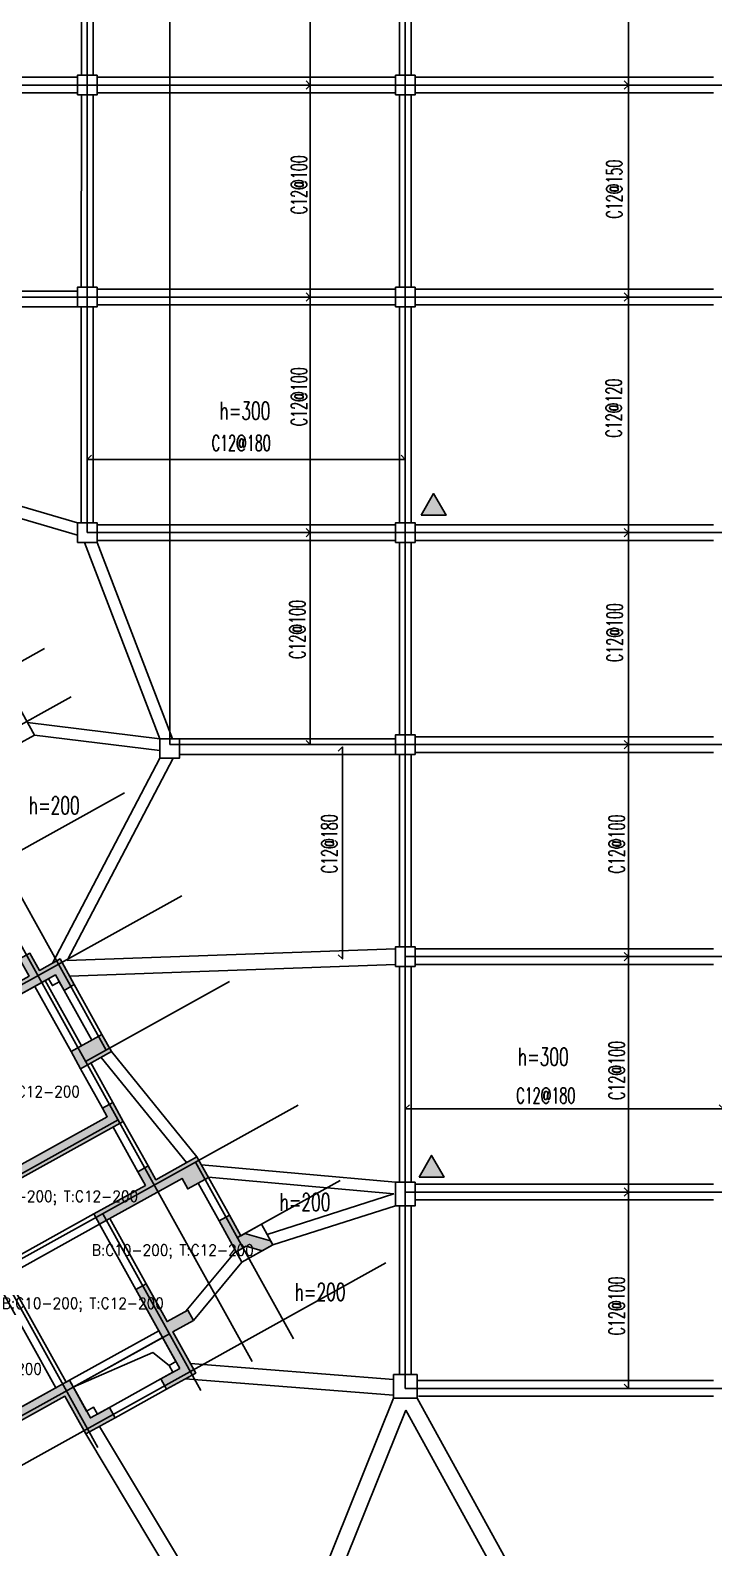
# Model space of a CAD drawing. Header units: millimetres. Extents: x 129427 to 386235, y 419441 to 703525.
# Drawn here: x 217199 to 234596, y 534937 to 573588 of the extents above; entities that cross this region are included whole.
import ezdxf
from ezdxf.enums import TextEntityAlignment as Align

# ---------------------------------------------------------------- set-up
doc = ezdxf.new("R2010")
doc.units = ezdxf.units.MM
doc.header["$LTSCALE"] = 100
for name, color, linetype in [('B-dote', 253, 'Continuous'), ('B-开洞', 7, 'Continuous'), ('B-板厚', 2, 'Continuous'), ('B-正筋文字', 7, 'Continuous'), ('B-正筋钢筋', 6, 'Continuous'), ('B-沉降观测点', 5, 'Continuous'), ('COLU', 7, 'Continuous'), ('colu-1层', 6, 'Continuous'), ('colu-主楼', 7, 'Continuous'), ('h填实-1层', 254, 'Continuous'), ('h斜线-1层', 7, 'Continuous'), ('h斜线-柱', 7, 'Continuous'), ('wall-主楼', 2, 'Continuous'), ('梁', 4, 'Continuous'), ('梁虚线', 4, 'Continuous')]:
    doc.layers.add(name, color=color, linetype=linetype)
doc.layers.add('floor2', color=1, linetype='Continuous', lineweight=0)
doc.styles.get("Standard").update_dxf_attribs({"font": 'standard'})

# ---------------------------------------------------------------- blocks, each defined once
blk = doc.blocks.new('A$C7FDE0673')
at = {"layer": 'B-沉降观测点'}
blk.add_hatch(color=256, dxfattribs=at).paths.add_polyline_path([(318, 551), (0, 0), (636, 0)], flags=0)
blk.add_lwpolyline([(0, 0), (318, 551), (636, 0)], close=True, dxfattribs=at)

msp = doc.modelspace()

# ---------------------------------------------------------------- hatches: boundary and pattern name
at = {"layer": 'h填实-1层'}
for points in [[(218318.9, 549279.4), (218056.6, 549133.8), (217838.2, 549527.2), (214778.2, 547827.9), (214632.5, 548090.1), (217167.8, 549498.1), (216925.1, 549935.2), (217187.3, 550080.8), (217430.1, 549643.7), (217954.8, 549935.1)], [(219265.6, 547574.7), (219022.9, 548011.8), (218236.1, 547574.8), (218478.8, 547137.7)], [(216448.3, 544408.7), (219158.4, 545913.7), (219037, 546132.3), (219299.3, 546277.9), (219566.3, 545797.1), (216593.9, 544146.4)], [(220129.4, 544165.2), (218818, 543437), (218963.7, 543174.7), (221061.9, 544339.9), (221207.5, 544077.7), (221732, 544369), (221440.7, 544893.5), (220391.7, 544310.9), (220197.5, 544660.6), (219935.2, 544514.9)], [(222003.8, 543261.6), (222440.8, 542474.8), (222694.4, 542615.7), (223102.4, 542499.1), (223373.2, 542649.5), (223317.7, 542749.5), (222657.4, 542938.3), (222557.4, 542882.8), (222266.1, 543407.3)], [(221002.8, 539502.9), (219886.1, 541513.7), (220148.4, 541659.3), (220682.4, 540697.8), (221206.9, 540989.1), (221352.6, 540726.9), (220828, 540435.6), (221410.7, 539386.3), (220667.6, 538973.6), (220522, 539235.9)], [(219356.3, 538245.4), (218613.2, 537832.7), (218079.1, 538794.4), (214407.3, 536755.3), (213946.1, 537585.8), (214208.4, 537731.4), (214523.9, 537163.2), (218195.7, 539202.3), (218729.8, 538240.6), (219210.6, 538507.7)]]:
    msp.add_hatch(color=256, dxfattribs=at).paths.add_polyline_path(points, flags=0)
at = {"layer": 'h斜线-1层'}
h = msp.add_hatch(dxfattribs=at)
h.set_pattern_fill('ANSI31', color=256, scale=40, angle=-60.95463, style=0)
h.set_pattern_definition([])
h.paths.add_polyline_path([(217304.8, 555636.6), (216673.6, 556773.1), (216586.2, 556724.5), (217071.7, 555850.3), (214711.3, 554539.4), (214954, 554102.3), (215041.5, 554150.9), (214847.3, 554500.6), (216770.6, 555568.7), (216867.7, 555393.8)], flags=0)
h = msp.add_hatch(dxfattribs=at)
h.set_pattern_fill('ANSI31', color=256, scale=40, angle=-60.95463, style=0)
h.set_pattern_definition([])
h.paths.add_polyline_path([(217935.3, 549352.3), (217838.2, 549527.2), (217663.2, 549430), (217760.3, 549255.2)], flags=0)
h = msp.add_hatch(dxfattribs=at)
h.set_pattern_fill('ANSI31', color=256, scale=40, angle=-60.95463, style=0)
h.set_pattern_definition([])
h.paths.add_polyline_path([(223317.7, 542749.5), (223081.9, 543174.1), (222657.4, 542938.3)], flags=0)
h = msp.add_hatch(dxfattribs=at)
h.set_pattern_fill('ANSI31', color=256, scale=40, angle=-60.95463, style=0)
h.set_pattern_definition([])
h.paths.add_polyline_path([(223102.4, 542499.1), (222694.4, 542615.7), (222440.8, 542474.8), (222586.4, 542212.6)], flags=0)
h = msp.add_hatch(dxfattribs=at)
h.set_pattern_fill('ANSI31', color=256, scale=40, angle=-60.95463, style=0)
h.set_pattern_definition([])
h.paths.add_polyline_path([(218904.6, 538337.7), (218807.5, 538512.6), (218632.7, 538415.5), (218729.8, 538240.6)], flags=0)
h.paths.add_polyline_path([(221002.8, 539502.9), (220905.7, 539677.8), (220730.8, 539580.7), (220827.9, 539405.8)], flags=0)
h.paths.add_polyline_path([(220667.6, 538973.6), (220522, 539235.9), (219210.6, 538507.7), (219356.3, 538245.4)], flags=0)
at = {"layer": 'h斜线-柱'}
h = msp.add_hatch(dxfattribs=at)
h.set_pattern_fill('ANSI31', color=256, scale=40, style=0)
h.set_pattern_definition([])
h.paths.add_polyline_path([(218396.5, 571944.7), (218896.5, 571944.7), (218896.5, 572444.7), (218396.5, 572444.7)], flags=0)
h = msp.add_hatch(dxfattribs=at)
h.set_pattern_fill('ANSI31', color=256, scale=40, style=0)
h.set_pattern_definition([])
h.paths.add_polyline_path([(226496.5, 571944.7), (226996.5, 571944.7), (226996.5, 572444.7), (226496.5, 572444.7)], flags=0)
h = msp.add_hatch(dxfattribs=at)
h.set_pattern_fill('ANSI31', color=256, scale=40, style=0)
h.set_pattern_definition([])
h.paths.add_polyline_path([(218396.5, 566544.7), (218896.5, 566544.7), (218896.5, 567044.7), (218396.5, 567044.7)], flags=0)
h = msp.add_hatch(dxfattribs=at)
h.set_pattern_fill('ANSI31', color=256, scale=40, style=0)
h.set_pattern_definition([])
h.paths.add_polyline_path([(226496.5, 566544.7), (226996.5, 566544.7), (226996.5, 567044.7), (226496.5, 567044.7)], flags=0)
h = msp.add_hatch(dxfattribs=at)
h.set_pattern_fill('ANSI31', color=256, scale=40, style=0)
h.set_pattern_definition([])
h.paths.add_polyline_path([(218396.5, 560544.7), (218896.5, 560544.7), (218896.5, 561044.7), (218396.5, 561044.7)], flags=0)
h = msp.add_hatch(dxfattribs=at)
h.set_pattern_fill('ANSI31', color=256, scale=40, style=0)
h.set_pattern_definition([])
h.paths.add_polyline_path([(226496.5, 560544.7), (226996.5, 560544.7), (226996.5, 561044.7), (226496.5, 561044.7)], flags=0)
h = msp.add_hatch(dxfattribs=at)
h.set_pattern_fill('ANSI31', color=256, scale=40, style=0)
h.set_pattern_definition([])
h.paths.add_polyline_path([(220496.5, 555044.7), (220996.5, 555044.7), (220996.5, 555544.7), (220496.5, 555544.7)], flags=0)
h = msp.add_hatch(dxfattribs=at)
h.set_pattern_fill('ANSI31', color=256, scale=40, style=0)
h.set_pattern_definition([])
h.paths.add_polyline_path([(226496.5, 555144.7), (226996.5, 555144.7), (226996.5, 555644.7), (226496.5, 555644.7)], flags=0)
h = msp.add_hatch(dxfattribs=at)
h.set_pattern_fill('ANSI31', color=256, scale=40, style=0)
h.set_pattern_definition([])
h.paths.add_polyline_path([(226496.5, 549744.7), (226996.5, 549744.7), (226996.5, 550244.7), (226496.5, 550244.7)], flags=0)
h = msp.add_hatch(dxfattribs=at)
h.set_pattern_fill('ANSI31', color=256, scale=40, style=0)
h.set_pattern_definition([])
h.paths.add_polyline_path([(226496.5, 543644.7), (226996.5, 543644.7), (226996.5, 544244.7), (226496.5, 544244.7)], flags=0)
h = msp.add_hatch(dxfattribs=at)
h.set_pattern_fill('ANSI31', color=256, scale=40, style=0)
h.set_pattern_definition([])
h.paths.add_polyline_path([(226446.5, 538744.7), (227046.5, 538744.7), (227046.5, 539344.7), (226446.5, 539344.7)], flags=0)

# ---------------------------------------------------------------- linework, layer by layer
at = {"layer": 'B-dote'}
for p, q in [((218646.5, 600394.7), (218646.5, 560794.7)), ((226746.5, 538994.7), (226746.5, 594394.7)), ((220746.5, 555394.7), (220746.5, 585264.6)), ((202699.8, 577198.1), (219130.6, 547611.5)), ((210546.5, 572194.7), (287346.5, 572194.7)), ((212396.5, 566794.7), (281346.5, 566794.7)), ((208070.8, 566290.8), (222850.1, 539678)), ((204138.1, 564103.6), (218920.9, 537484.5)), ((218646.5, 560794.7), (281346.5, 560794.7)), ((217561, 557837.8), (209961.5, 553617.5)), ((218240.7, 556613.9), (214576.6, 554576.1)), ((220746.5, 555394.7), (298446.5, 555394.7)), ((219600.1, 554166), (212000.7, 549945.7)), ((221056.6, 551543.3), (204671.5, 542443.9)), ((226746.5, 549994.7), (298446.5, 549994.7)), ((222270.4, 549357.7), (218606.2, 547319.9)), ((224018.2, 546210.5), (207667.1, 537130)), ((219431.6, 545833.7), (206739.8, 538775)), ((221402.8, 544755.9), (223899.2, 540260.6)), ((225086.3, 544287.2), (222470, 542834.2)), ((226746.5, 543994.7), (289446.5, 543994.7)), ((219043.1, 543443.6), (221543.6, 538941)), ((226251.5, 542189), (209926.2, 533122.8)), ((209386, 534081.1), (220740.7, 540386.8)), ((226746.5, 538994.7), (289446.5, 538994.7))]:
    msp.add_line(p, q, dxfattribs=at)
at = {"layer": 'B-开洞'}
msp.add_lwpolyline([(220730.8, 539580.7), (220319.8, 539907.3), (218292.8, 539027.4)], dxfattribs=at)
at = {"layer": 'B-正筋钢筋'}
for points in [[(224221.6, 572300.8), (224327.7, 572194.7), (224327.7, 577594.7), (224221.6, 577488.7)], [(232321.2, 572300.8), (232427.2, 572194.7), (232427.2, 577594.7), (232321.2, 577488.7)], [(224221.5, 566900.8), (224327.5, 566794.7), (224327.5, 572194.7), (224221.4, 572088.7)], [(232321.2, 566900.8), (232427.2, 566794.7), (232427.2, 572194.7), (232321.2, 572088.7)], [(224221.5, 560900.8), (224327.5, 560794.7), (224327.5, 566794.7), (224221.4, 566688.7)], [(232321.2, 560900.8), (232427.2, 560794.7), (232427.2, 566794.7), (232321.2, 566688.7)], [(218752.6, 562762.5), (218646.5, 562656.4), (226746.5, 562656.4), (226640.4, 562762.5)], [(224221.5, 555500.8), (224327.5, 555394.7), (224327.5, 560794.7), (224221.4, 560688.7)], [(232321.2, 555500.8), (232427.2, 555394.7), (232427.2, 560794.7), (232321.2, 560688.7)], [(225039, 550039.8), (225145.1, 549933.7), (225145.1, 555333.7), (225039, 555227.7)], [(232321.2, 550100.8), (232427.2, 549994.7), (232427.2, 555394.7), (232321.2, 555288.7)], [(232321.2, 544100.8), (232427.2, 543994.7), (232427.2, 549994.7), (232321.2, 549888.7)], [(226852.6, 546218.5), (226746.5, 546112.5), (234846.5, 546112.5), (234740.4, 546218.6)], [(232321.2, 539100.8), (232427.2, 538994.7), (232427.2, 543994.7), (232321.2, 543888.7)]]:
    msp.add_lwpolyline(points, dxfattribs=at)
at = {"layer": 'COLU'}
for points in [[(218396.5, 571944.7), (218896.5, 571944.7), (218896.5, 572444.7), (218396.5, 572444.7)], [(226496.5, 571944.7), (226996.5, 571944.7), (226996.5, 572444.7), (226496.5, 572444.7)], [(218396.5, 566544.7), (218896.5, 566544.7), (218896.5, 567044.7), (218396.5, 567044.7)], [(226496.5, 566544.7), (226996.5, 566544.7), (226996.5, 567044.7), (226496.5, 567044.7)], [(218396.5, 560544.7), (218896.5, 560544.7), (218896.5, 561044.7), (218396.5, 561044.7)], [(226496.5, 560544.7), (226996.5, 560544.7), (226996.5, 561044.7), (226496.5, 561044.7)], [(220496.5, 555044.7), (220996.5, 555044.7), (220996.5, 555544.7), (220496.5, 555544.7)], [(226496.5, 555144.7), (226996.5, 555144.7), (226996.5, 555644.7), (226496.5, 555644.7)], [(226496.5, 549744.7), (226996.5, 549744.7), (226996.5, 550244.7), (226496.5, 550244.7)], [(226496.5, 543644.7), (226996.5, 543644.7), (226996.5, 544244.7), (226496.5, 544244.7)], [(226446.5, 538744.7), (227046.5, 538744.7), (227046.5, 539344.7), (226446.5, 539344.7)]]:
    msp.add_lwpolyline(points, close=True, dxfattribs=at)
at = {"layer": 'colu-1层'}
for points in [[(218318.9, 549279.4), (218056.6, 549133.8), (217838.2, 549527.2), (214778.2, 547827.9), (214632.5, 548090.1), (217167.8, 549498.1), (216925.1, 549935.2), (217187.3, 550080.8), (217430.1, 549643.7), (217954.8, 549935.1)], [(219265.6, 547574.7), (219022.9, 548011.8), (218236.1, 547574.8), (218478.8, 547137.7)], [(216448.3, 544408.7), (219158.4, 545913.7), (219037, 546132.3), (219299.3, 546277.9), (219566.3, 545797.1), (216593.9, 544146.4)], [(220129.4, 544165.2), (218818, 543437), (218963.7, 543174.7), (221061.9, 544339.9), (221207.5, 544077.7), (221732, 544369), (221440.7, 544893.5), (220391.7, 544310.9), (220197.5, 544660.6), (219935.2, 544514.9)], [(222003.8, 543261.6), (222440.8, 542474.8), (222694.4, 542615.7), (223102.4, 542499.1), (223373.2, 542649.5), (223317.7, 542749.5), (222657.4, 542938.3), (222557.4, 542882.8), (222266.1, 543407.3)], [(221002.8, 539502.9), (219886.1, 541513.7), (220148.4, 541659.3), (220682.4, 540697.8), (221206.9, 540989.1), (221352.6, 540726.9), (220828, 540435.6), (221410.7, 539386.3), (220667.6, 538973.6), (220522, 539235.9)], [(219356.3, 538245.4), (218613.2, 537832.7), (218079.1, 538794.4), (214407.3, 536755.3), (213946.1, 537585.8), (214208.4, 537731.4), (214523.9, 537163.2), (218195.7, 539202.3), (218729.8, 538240.6), (219210.6, 538507.7)]]:
    msp.add_lwpolyline(points, close=True, dxfattribs=at)
at = {"layer": 'colu-主楼'}
msp.add_lwpolyline([(219265.5, 547574.6), (219022.7, 548011.7), (218235.9, 547574.8), (218478.7, 547137.6)], close=True, dxfattribs=at)
at = {"layer": 'floor2'}
for p, q in [((217313.5, 549235.8), (214778.2, 547827.9)), ((218235.9, 547574.8), (217313.5, 549235.8)), ((218478.7, 547137.6), (218235.9, 547574.8)), ((219037, 546132.3), (218478.7, 547137.6)), ((216448.3, 544408.7), (219158.4, 545913.7)), ((219158.4, 545913.7), (219037, 546132.3)), ((219304, 545651.4), (216593.9, 544146.4)), ((219935.2, 544514.9), (219304, 545651.4)), ((221061.9, 544339.9), (219226, 543320.4)), ((220129.4, 544165.2), (219935.2, 544514.9)), ((221207.5, 544077.7), (221061.9, 544339.9)), ((221469.8, 544223.3), (221207.5, 544077.7)), ((222003.8, 543261.6), (221469.8, 544223.3)), ((218818, 543437), (220129.4, 544165.2)), ((216457.6, 542126.1), (218818, 543437)), ((218818, 543437), (218818, 543437)), ((218963.7, 543174.7), (216603.2, 541863.9)), ((219886.1, 541513.7), (218963.7, 543174.7)), ((218963.7, 543174.7), (218963.7, 543174.7)), ((219226, 543320.4), (220148.4, 541659.3)), ((222430.2, 542494), (222003.8, 543261.6)), ((222003.8, 543261.6), (222003.8, 543261.6)), ((221157.8, 540961.6), (222430.2, 542494)), ((217846, 539008.1), (216341, 541718.2)), ((216603.2, 541863.9), (218108.3, 539153.7)), ((220468.7, 540464.6), (219886.1, 541513.7)), ((219886.1, 541513.7), (219886.1, 541513.7)), ((220148.4, 541659.3), (220682.5, 540697.7)), ((220148.4, 541659.3), (220148.4, 541659.3)), ((220682.5, 540697.7), (221157.8, 540961.6)), ((218195.7, 539202.3), (220468.7, 540464.6)), ((218108.3, 539153.7), (218195.7, 539202.3)), ((218195.7, 539202.3), (218195.7, 539202.3)), ((214698.8, 537260.3), (217846, 539008.1))]:
    msp.add_line(p, q, dxfattribs=at)
at = {"layer": 'wall-主楼'}
for points in [[(216673.6, 556773.1), (216411.4, 556627.4), (216799.8, 555928.1), (214177.1, 554471.5), (214516.9, 553859.6), (215041.5, 554150.9), (214847.3, 554500.6), (216770.6, 555568.7), (216867.7, 555393.8), (217304.8, 555636.6)], [(217167.8, 549498.1), (214632.5, 548090.1), (214778.2, 547827.9), (217663.2, 549430), (217760.3, 549255.2), (217935.1, 549352.3), (218056.5, 549133.7), (218318.8, 549279.4), (217954.6, 549935), (217430.1, 549643.7), (217187.3, 550080.9), (216925.1, 549935.2)], [(219158.4, 545913.7), (219037, 546132.3), (219299.3, 546277.9), (219566.3, 545797.1), (216593.9, 544146.4), (216448.3, 544408.7)], [(221207.5, 544077.7), (221732, 544369), (221440.7, 544893.5), (220391.7, 544310.9), (220197.5, 544660.6), (219935.2, 544514.9), (220129.4, 544165.2), (218818, 543437), (218963.7, 543174.7), (221061.9, 544339.9)], [(222266.1, 543407.3), (222557.4, 542882.8), (223081.9, 543174.1), (223373.2, 542649.5), (222586.4, 542212.6), (222003.8, 543261.6)], [(220730.8, 539580.7), (220905.7, 539677.8), (219886.1, 541513.7), (220148.4, 541659.3), (220682.5, 540697.7), (221207, 540989), (221352.7, 540726.7), (220828.1, 540435.4), (221410.7, 539386.3), (220667.6, 538973.6), (220522, 539235.9), (220827.9, 539405.8)], [(218904.6, 538337.7), (219210.6, 538507.7), (219356.3, 538245.4), (218613.2, 537832.7), (218079.1, 538794.4), (214407.3, 536755.3), (213946.1, 537585.8), (214208.4, 537731.4), (214426.8, 537338), (214601.7, 537435.1), (214698.8, 537260.3), (218195.7, 539202.3), (218632.7, 538415.5), (218807.5, 538512.6)], [(220522, 539235.9), (220667.6, 538973.6), (219356.3, 538245.4), (219210.6, 538507.7)]]:
    msp.add_lwpolyline(points, close=True, dxfattribs=at)
at = {"layer": '梁'}
for p, q in [((218318.8, 549279.4), (219023, 548011.2)), ((219299.3, 546277.9), (218741, 547283.2)), ((220197.4, 544660.6), (219566.3, 545797.1)), ((221732, 544369), (222266.1, 543407.3)), ((222586.4, 542212.6), (221352.7, 540726.7)), ((218292.8, 539027.4), (220565.8, 540289.7))]:
    msp.add_line(p, q, dxfattribs=at)
at = {"layer": '梁虚线'}
for p, q in [((218497.7, 572444.7), (218498.2, 577344.7)), ((218797.7, 572444.7), (218798.2, 577344.7)), ((226596.5, 572444.7), (226596.5, 577344.7)), ((226896.5, 572444.7), (226896.5, 577344.7)), ((210896.5, 572394.7), (218396.7, 572394.7)), ((218896.7, 572394.7), (226496.5, 572394.7)), ((226996.5, 572394.7), (234596.5, 572394.7)), ((210896.5, 571994.7), (218396.7, 571994.7)), ((218497.1, 567044.7), (218497.6, 571944.7)), ((218797.1, 567044.7), (218797.6, 571944.7)), ((218896.7, 571994.7), (226496.5, 571994.7)), ((226596.5, 567044.7), (226596.5, 571944.7)), ((226896.5, 567044.7), (226896.5, 571944.7)), ((226996.5, 571994.7), (234596.5, 571994.7)), ((212896.5, 566944.7), (218396.1, 566944.7)), ((218896.1, 566994.7), (226496.5, 566994.7)), ((226996.5, 566994.7), (234596.5, 566994.7)), ((212896.5, 566544.7), (218396.1, 566544.7)), ((218496.5, 561044.7), (218497.1, 566544.7)), ((218796.5, 561044.7), (218797.1, 566544.7)), ((218896.1, 566594.7), (226496.5, 566594.7)), ((226596.5, 561044.7), (226596.5, 566544.7)), ((226896.5, 561044.7), (226896.5, 566544.7)), ((226996.5, 566594.7), (234596.5, 566594.7)), ((213506.7, 562475.8), (218395.9, 561042.6)), ((213714, 562102.4), (218396.6, 560729.7)), ((218896.5, 560994.7), (226496.5, 560994.7)), ((226996.5, 560994.7), (234596.5, 560994.7)), ((218575.1, 560544.7), (220496.3, 555544.7)), ((218896.5, 560594.7), (226496.5, 560594.7)), ((218896.5, 560544.7), (220817.8, 555544.5)), ((226596.5, 555644.7), (226596.5, 560544.7)), ((226896.5, 555644.7), (226896.5, 560544.7)), ((226996.5, 560594.7), (234596.5, 560594.7)), ((220496.5, 555544.7), (217126.6, 555957.5)), ((220496.5, 555242.5), (217304.4, 555633.5)), ((220996.5, 555544.7), (226496.5, 555544.7)), ((226996.5, 555594.7), (234596.5, 555594.7)), ((220496.5, 555044.7), (217762.5, 549828.3)), ((220835.2, 555044.7), (218135.8, 549894.4)), ((226496.5, 555144.7), (220996.5, 555144.7)), ((226596.5, 550244.7), (226596.5, 555144.7)), ((226896.5, 550244.7), (226896.5, 555144.7)), ((234596.5, 555194.7), (226996.5, 555194.7)), ((218132.9, 549896), (226496.5, 550189.4)), ((226996.5, 550194.7), (234596.5, 550194.7)), ((218197.5, 549498), (226496.5, 549789.1)), ((226596.5, 544244.7), (226596.5, 549744.7)), ((226896.5, 544244.7), (226896.5, 549744.7)), ((226996.5, 549794.7), (234596.5, 549794.7)), ((218235.9, 547574.8), (217313.5, 549235.8)), ((217575.7, 549381.5), (218498.2, 547720.4)), ((218056.5, 549133.7), (218760.5, 547866.1)), ((221174.4, 544745.6), (218999.2, 547426.7)), ((221440.7, 544893.5), (219265.5, 547574.6)), ((218478.7, 547137.6), (219037, 546132.3)), ((219935.2, 544514.9), (219304, 545651.4)), ((226496.5, 544244.7), (221553.5, 544690.5)), ((221469.7, 544223.4), (222003.8, 543261.6)), ((226457.2, 543947), (221732.4, 544373.2)), ((226457.2, 543947), (223225.2, 542917.2)), ((226996.5, 544194.7), (234596.5, 544194.7)), ((216457.6, 542126.1), (218818, 543437)), ((226496.5, 543644.7), (223373.2, 542649.5)), ((226596.5, 539344.7), (226596.5, 543644.7)), ((226896.5, 539344.7), (226896.5, 543644.7)), ((226996.5, 543794.7), (234596.5, 543794.7)), ((216603.2, 541863.9), (218963.7, 543174.7)), ((218963.7, 543174.7), (219886.1, 541513.7)), ((219226, 543320.4), (220148.4, 541659.3)), ((222430.2, 542494), (221157.8, 540961.6)), ((216341, 541718.2), (217846, 539008.1)), ((216603.2, 541863.9), (218108.3, 539153.7)), ((218195.7, 539202.3), (220468.7, 540464.6)), ((221278, 539625.5), (226446.5, 539218.9)), ((221140.2, 539235.2), (226446.5, 538817.7)), ((227046.5, 539194.7), (234596.5, 539194.7)), ((227083, 538794.7), (234596.5, 538794.7)), ((226446.5, 538744.7), (223273, 530838.7)), ((226756.3, 538442.7), (223625.9, 530644)), ((226756.3, 538442.7), (231200.6, 530390.1)), ((227046.5, 538744.7), (231575.7, 530538.3)), ((223273, 530838.7), (218963, 538027)), ((223010.7, 530498.3), (218613.2, 537832.7))]:
    msp.add_line(p, q, dxfattribs=at)

# ---------------------------------------------------------------- block references
at = {"layer": 'B-沉降观测点'}
for p in [(227149, 561236.2), (227097.1, 544377.5)]:
    msp.add_blockref('A$C7FDE0673', p, dxfattribs=at)

# ---------------------------------------------------------------- texts
at = {"layer": 'B-板厚', "width": 0.7}
for s, p in [('h=300', (222016.6, 563671.7)), ('h=200', (217162.2, 553619.3)), ('h=300', (229614.5, 547216.1)), ('h=200', (223547.2, 543515.5)), ('h=200', (223930.8, 541225.3))]:
    msp.add_text(s, height=450, rotation=360, dxfattribs=at).set_placement(p)
at = {"layer": 'B-正筋文字', "width": 0.65}
for s, rotation, p in [('C12@100', 90, (224240.2, 568903.3)), ('C12@150', 90, (232264.4, 568792)), ('C12@100', 90, (224240.2, 563503.3)), ('C12@120', 90, (232253.5, 563212.4)), ('C12@180', 360, (221817.6, 562875.4)), ('C12@100', 90, (224195.8, 557575.3)), ('C12@100', 90, (232274, 557493.9)), ('C12@180', 90, (225013.4, 552114.3)), ('C12@100', 90, (232325.6, 552109.5)), ('C12@100', 90, (232325.6, 546342.3)), ('C12@180', 360, (229571.7, 546254.7)), ('C12@100', 90, (232325.6, 540342.3))]:
    msp.add_text(s, height=400, rotation=rotation, dxfattribs=at).set_placement(p)
at = {"layer": 'floor2'}
for p in [(216400, 546555.2), (217880.8, 543888.8), (220828.1, 542518.8), (218536, 541164.2), (215432.5, 539489.2)]:
    msp.add_text('B:C10-200; T:C12-200', height=280, dxfattribs=at).set_placement(p, align=Align.MIDDLE_CENTER)

doc.saveas('drawing.dxf')
